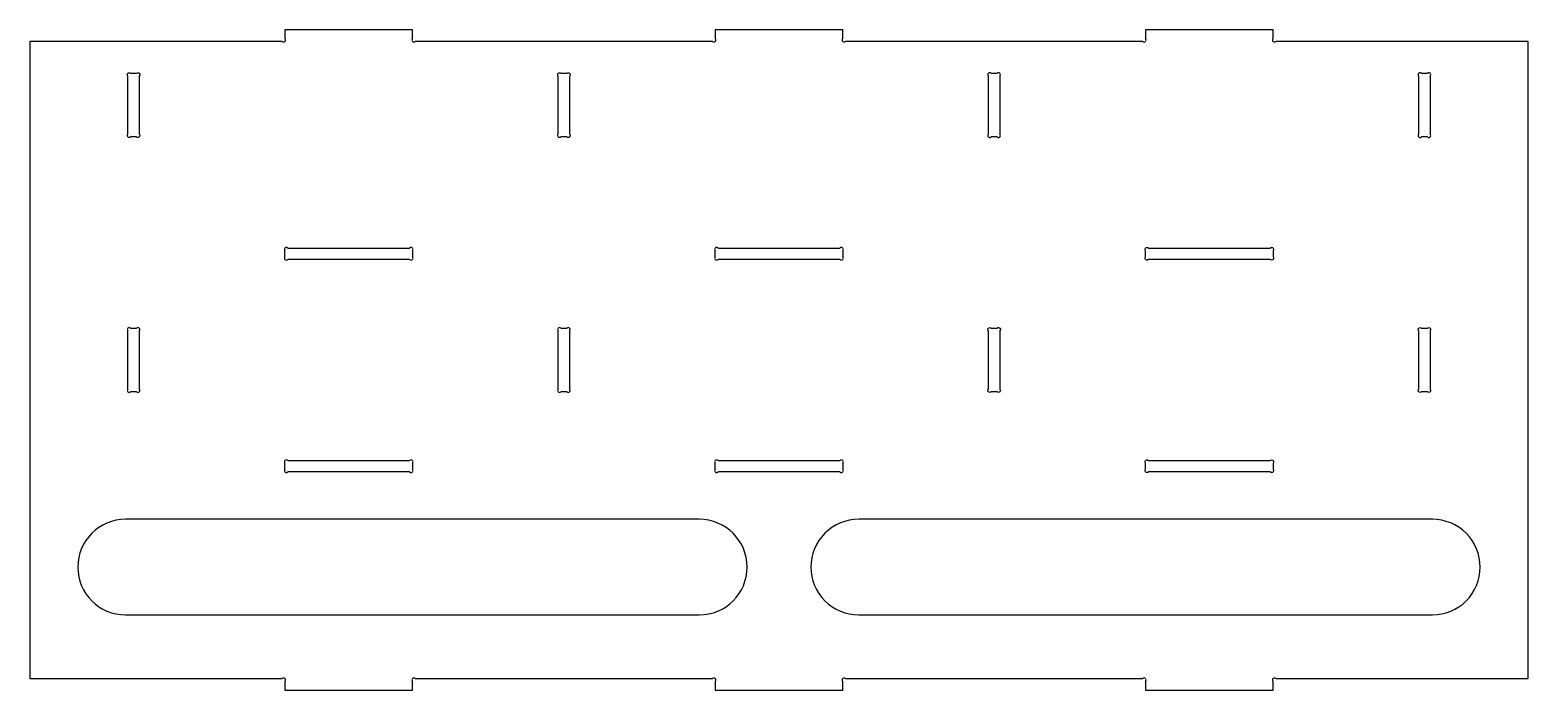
# Model space of a CAD drawing. Header units: inches. Extents: x -94 to 0, y -0.7 to 40.7.
import ezdxf

# ---------------------------------------------------------------- set-up
doc = ezdxf.new("R2010")
doc.units = ezdxf.units.IN
doc.layers.get('0').update_dxf_attribs({"linetype": 'CONTINUOUS'})

msp = doc.modelspace()

# ---------------------------------------------------------------- linework, layer by layer
for p, q in [((-70, 40.72), (-78, 40.72)), ((-78, 40.72), (-78, 40.177)), ((-70, 40.177), (-70, 40.72)), ((-43, 40.72), (-51, 40.72)), ((-51, 40.72), (-51, 40.177)), ((-43, 40.177), (-43, 40.72)), ((-16, 40.72), (-24, 40.72)), ((-24, 40.72), (-24, 40.177)), ((-16, 40.177), (-16, 40.72)), ((-78.177, 40), (-94, 40)), ((-94, 40), (-94, 0)), ((-51.177, 40), (-69.823, 40)), ((-24.177, 40), (-42.823, 40)), ((0, 40), (-15.823, 40)), ((0, 0), (0, 40)), ((-33.86, 34.177), (-33.86, 37.823)), ((-33.683, 38), (-33.317, 38)), ((-33.14, 37.823), (-33.14, 34.177)), ((-6.86, 34.177), (-6.86, 37.823)), ((-6.683, 38), (-6.317, 38)), ((-6.14, 37.823), (-6.14, 34.177)), ((-33.317, 34), (-33.683, 34)), ((-6.317, 34), (-6.683, 34)), ((-78, 26.484), (-78, 26.85)), ((-77.823, 27.027), (-70.177, 27.027)), ((-70, 26.85), (-70, 26.484)), ((-51, 26.484), (-51, 26.85)), ((-50.823, 27.027), (-43.177, 27.027)), ((-43, 26.85), (-43, 26.484)), ((-70.177, 26.307), (-77.823, 26.307)), ((-43.177, 26.307), (-50.823, 26.307)), ((-87.86, 18.177), (-87.86, 21.823)), ((-87.683, 22), (-87.317, 22)), ((-87.14, 21.823), (-87.14, 18.177)), ((-60.86, 18.177), (-60.86, 21.823)), ((-60.683, 22), (-60.317, 22)), ((-60.14, 21.823), (-60.14, 18.177)), ((-87.317, 18), (-87.683, 18)), ((-60.317, 18), (-60.683, 18)), ((-78, 13.15), (-78, 13.516)), ((-77.823, 13.693), (-70.177, 13.693)), ((-70, 13.516), (-70, 13.15)), ((-51, 13.15), (-51, 13.516)), ((-50.823, 13.693), (-43.177, 13.693)), ((-43, 13.516), (-43, 13.15)), ((-70.177, 12.973), (-77.823, 12.973)), ((-43.177, 12.973), (-50.823, 12.973)), ((-94, 0), (-78.177, 0)), ((-69.823, 0), (-51.177, 0)), ((-42.823, 0), (-24.177, 0)), ((-15.823, 0), (0, 0)), ((-78, -0.177), (-78, -0.72)), ((-78, -0.72), (-70, -0.72)), ((-70, -0.72), (-70, -0.177)), ((-51, -0.177), (-51, -0.72)), ((-51, -0.72), (-43, -0.72)), ((-43, -0.72), (-43, -0.177)), ((-24, -0.177), (-24, -0.72)), ((-24, -0.72), (-16, -0.72)), ((-16, -0.72), (-16, -0.177))]:
    msp.add_line(p, q)
for points in [[(-87.683, 34, -1), (-87.86, 34.177), (-87.86, 37.823, -1), (-87.683, 38), (-87.317, 38, -1), (-87.14, 37.823), (-87.14, 34.177, -1), (-87.317, 34)], [(-60.683, 34, -1), (-60.86, 34.177), (-60.86, 37.823, -1), (-60.683, 38), (-60.317, 38, -1), (-60.14, 37.823), (-60.14, 34.177, -1), (-60.317, 34)], [(-23.823, 26.307, -1), (-24, 26.484), (-24, 26.85, -1), (-23.823, 27.027), (-16.177, 27.027, -1), (-16, 26.85), (-16, 26.484, -1), (-16.177, 26.307)], [(-33.683, 18, -1), (-33.86, 18.177), (-33.86, 21.823, -1), (-33.683, 22), (-33.317, 22, -1), (-33.14, 21.823), (-33.14, 18.177, -1), (-33.317, 18)], [(-6.683, 18, -1), (-6.86, 18.177), (-6.86, 21.823, -1), (-6.683, 22), (-6.317, 22, -1), (-6.14, 21.823), (-6.14, 18.177, -1), (-6.317, 18)], [(-23.823, 12.973, -1), (-24, 13.15), (-24, 13.517, -1), (-23.823, 13.693), (-16.177, 13.693, -1), (-16, 13.517), (-16, 13.15, -1), (-16.177, 12.973)], [(-52, 10), (-88, 10, 1), (-88, 4), (-52, 4, 1)], [(-6, 10), (-42, 10, 0.414214), (-45, 7, 0.414214), (-42, 4), (-6, 4, 0.414214), (-3, 7, 0.414214)]]:
    msp.add_lwpolyline(points, format="xyb", close=True)
for centre, start, end in [((-78.088, 40.088), -135, 45), ((-69.912, 40.088), 135, 315), ((-51.088, 40.088), -135, 45), ((-42.912, 40.088), 135, 315), ((-24.088, 40.088), -135, 45), ((-15.912, 40.088), 135, 315), ((-33.772, 37.912), 45, 225), ((-33.228, 37.912), -45, 135), ((-6.772, 37.912), 45, 225), ((-6.228, 37.912), -45, 135), ((-33.772, 34.088), 135, 315), ((-33.228, 34.088), -135, 45), ((-6.772, 34.088), 135, 315), ((-6.228, 34.088), -135, 45), ((-77.912, 26.939), 45, 225), ((-77.912, 26.395), 135, 315), ((-70.088, 26.939), -45, 135), ((-70.088, 26.395), -135, 45), ((-50.912, 26.939), 45, 225), ((-50.912, 26.395), 135, 315), ((-43.088, 26.939), -45, 135), ((-43.088, 26.395), -135, 45), ((-87.772, 21.912), 45, 225), ((-87.228, 21.912), -45, 135), ((-60.772, 21.912), 45, 225), ((-60.228, 21.912), -45, 135), ((-87.772, 18.088), 135, 315), ((-87.228, 18.088), -135, 45), ((-60.772, 18.088), 135, 315), ((-60.228, 18.088), -135, 45), ((-77.912, 13.605), 45, 225), ((-70.088, 13.605), -45, 135), ((-50.912, 13.605), 45, 225), ((-43.088, 13.605), -45, 135), ((-77.912, 13.061), 135, 315), ((-70.088, 13.061), -135, 45), ((-50.912, 13.061), 135, 315), ((-43.088, 13.061), -135, 45), ((-78.088, -0.088), -45, 135), ((-69.912, -0.088), 45, 225), ((-51.088, -0.088), -45, 135), ((-42.912, -0.088), 45, 225), ((-24.088, -0.088), -45, 135), ((-15.912, -0.088), 45, 225)]:
    msp.add_arc(centre, 0.125, start, end)

doc.saveas('drawing.dxf')
